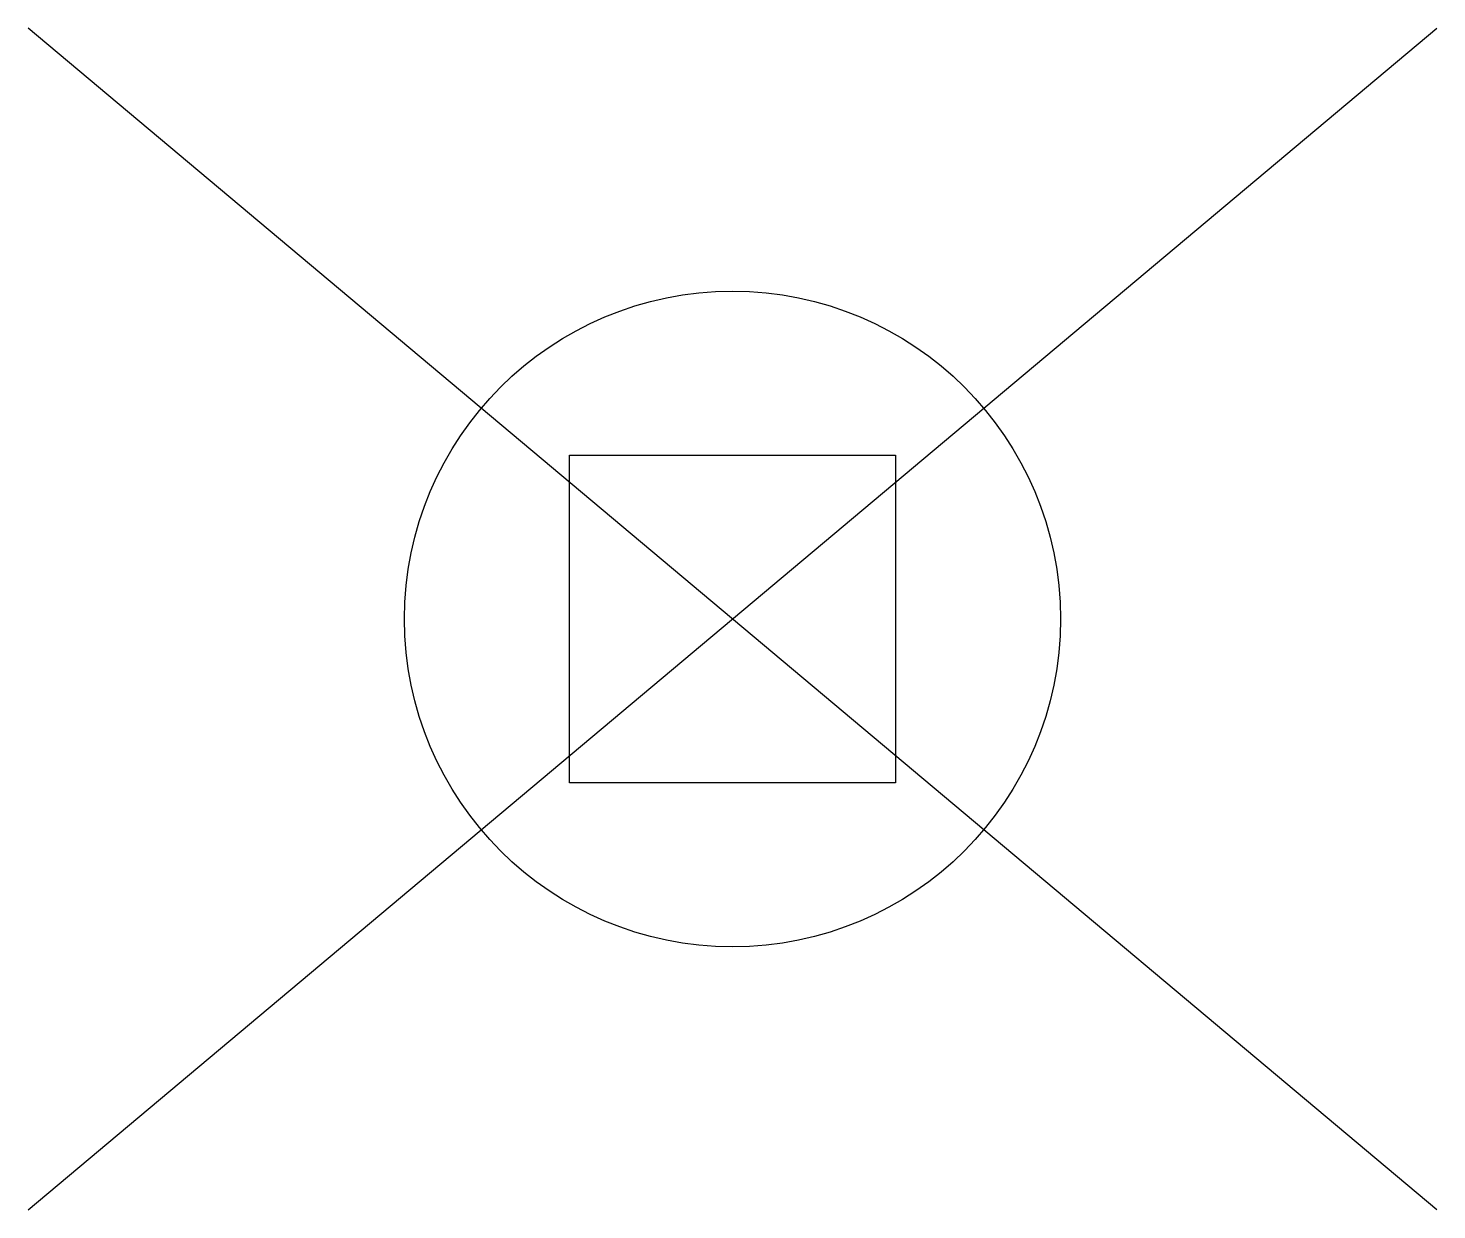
# Model space of a CAD drawing. Header units: metres. Extents: x -0.403 to 0.403, y -0.338 to 0.338.
import ezdxf

# ---------------------------------------------------------------- set-up
doc = ezdxf.new("R2010")
doc.units = ezdxf.units.M
doc.header["$LTSCALE"] = 0.2

msp = doc.modelspace()

# ---------------------------------------------------------------- linework, layer by layer
at = {"color": 0}
for p, q in [((-0.40265, -0.33786), (0.40265, 0.33786)), ((0.40265, -0.33786), (-0.40265, 0.33786))]:
    msp.add_line(p, q, dxfattribs=at)
at = {"flags": 128}
msp.add_lwpolyline([(-0.09313, 0.09375), (0.09312, 0.09375), (0.09312, -0.09375), (-0.09313, -0.09375)], close=True, dxfattribs=at)
msp.add_circle((0, 0), 0.1875)

doc.saveas('drawing.dxf')
